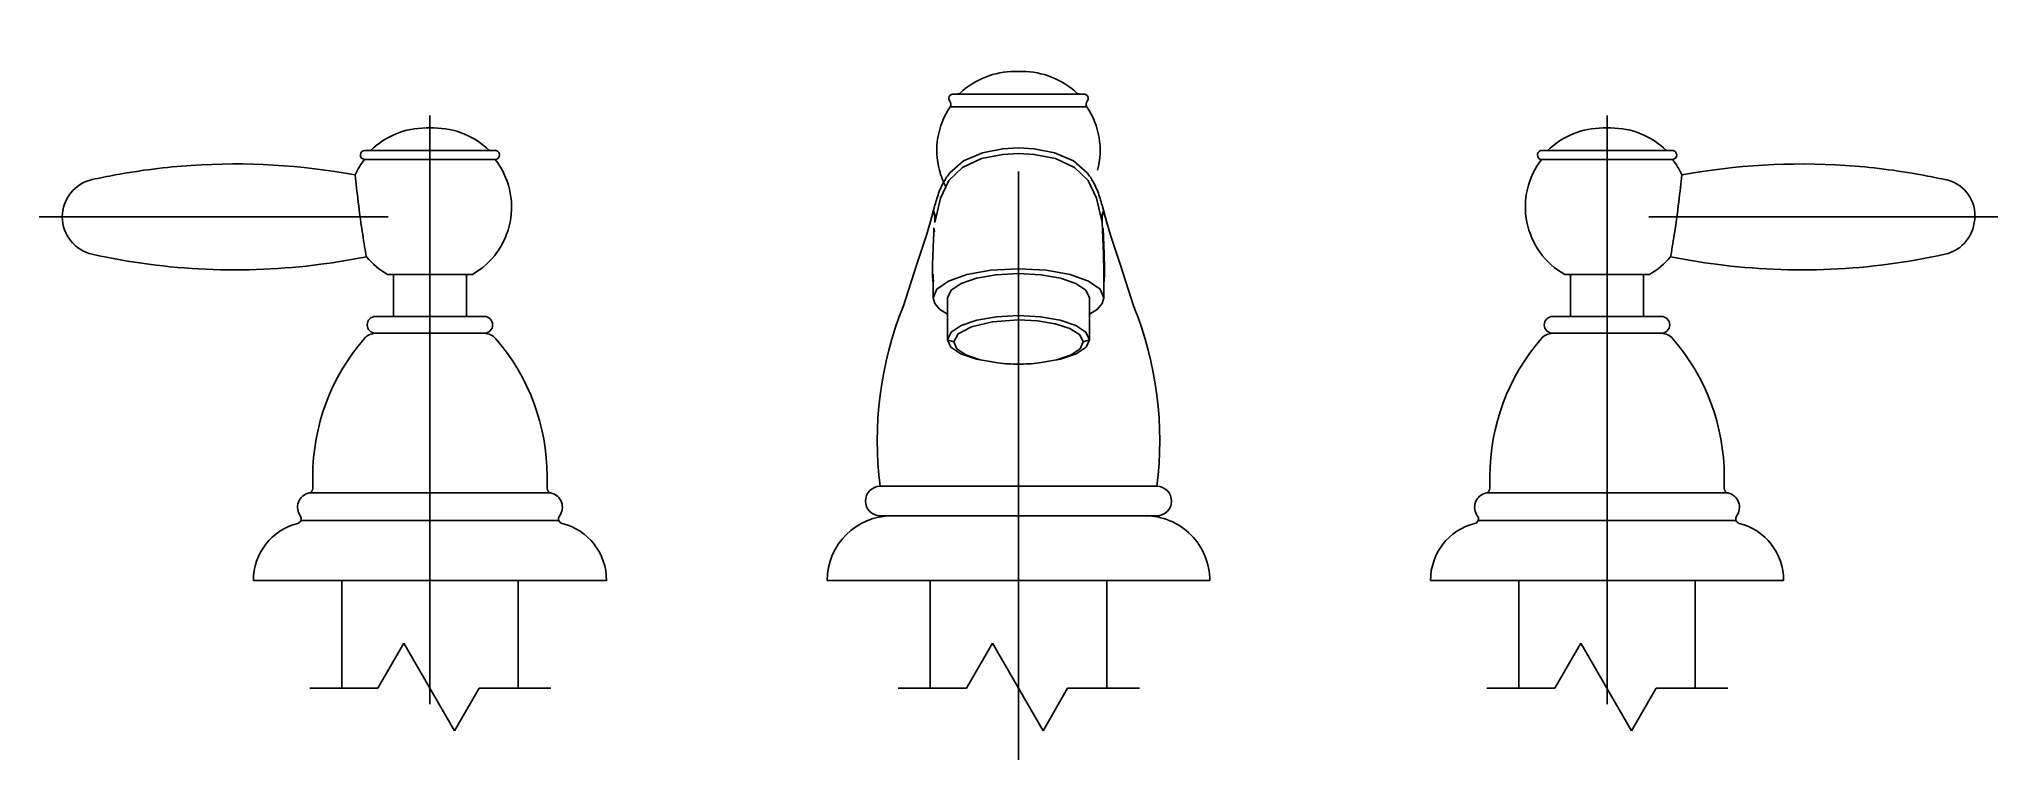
# Model space of a CAD drawing. Extents: x 91.878 to 92.211, y 0.081 to 0.203.
import ezdxf

# ---------------------------------------------------------------- set-up
doc = ezdxf.new("R2010")
doc.units = 0
doc.header["$LTSCALE"] = 0.2
doc.header["$MEASUREMENT"] = 0
doc.linetypes.add('AXES', pattern=[0.54, 0.3, -0.08, 0.08, -0.08])
doc.linetypes.add('CONTINU', pattern=[0])
doc.layers.get('0').update_dxf_attribs({"linetype": 'CONTINUOUS'})
doc.layers.add('DECA_EIXOS', color=5, linetype='AXES')

msp = doc.modelspace()

# ---------------------------------------------------------------- linework, layer by layer
at = {"linetype": 'CONTINU'}
for points in [[(92.04385, 0.19751, 0.189883), (92.03465, 0.19389)], [(92.05439, 0.19389, 0.189883), (92.04519, 0.19751)], [(92.03276, 0.19324, 0.290631), (92.03286, 0.19245)], [(92.03344, 0.19367, 0.289961), (92.03276, 0.19324)], [(92.0341, 0.19367, 0.190728), (92.03465, 0.19389)], [(92.05439, 0.19389, 0.189822), (92.05494, 0.19367)], [(92.05628, 0.19324, 0.292422), (92.0556, 0.19367)], [(92.05618, 0.19245, 0.290284), (92.05628, 0.19324)], [(92.0329, 0.19149, 0.216373), (92.03108, 0.18073)], [(92.0329, 0.19149, 0.331267), (92.03286, 0.19245)], [(92.05618, 0.19245, 0.331201), (92.05614, 0.19149)], [(92.05795, 0.18072, 0.216382), (92.05614, 0.19149)], [(91.94385, 0.18791, 0.19587), (91.93442, 0.18407)], [(91.95462, 0.18407, 0.195853), (91.94519, 0.18791)], [(92.14385, 0.18791, 0.195859), (92.13442, 0.18407)], [(92.15462, 0.18407, 0.19587), (92.14519, 0.18791)], [(91.93344, 0.18407, 0.414205), (91.93269, 0.18332)], [(91.93269, 0.18332, 0.396614), (91.93339, 0.18257)], [(91.95635, 0.18332, 0.414214), (91.9556, 0.18407)], [(91.9556, 0.18257, 0.413137), (91.95635, 0.18332)], [(92.13344, 0.18407, 0.414325), (92.13269, 0.18332)], [(92.13269, 0.18332, 0.413108), (92.13339, 0.18257)], [(92.15635, 0.18332, 0.414214), (92.1556, 0.18407)], [(92.15564, 0.18257, 0.39645), (92.15635, 0.18332)], [(91.89105, 0.17993, 0.008878), (91.88714, 0.17914)], [(91.90397, 0.18155, 0.02897), (91.89105, 0.17993)], [(91.93181, 0.17993, 0.062218), (91.90397, 0.18155)], [(91.93339, 0.18257, 0.05841), (91.93181, 0.17993)], [(91.93181, 0.17993, 0.0029), (91.93204, 0.17779)], [(91.95814, 0.1719, 0.217094), (91.9556, 0.18257)], [(92.03108, 0.18073, 0.057164), (92.03218, 0.17792)], [(92.03288, 0.18029, 0.045469), (92.0318, 0.17871)], [(92.05724, 0.17871, 0.045469), (92.05616, 0.18029)], [(92.13339, 0.18257, 0.217966), (92.1309, 0.1719)], [(92.15723, 0.17993, 0.05841), (92.15564, 0.18257)], [(92.157, 0.17779, 0.00287), (92.15723, 0.17993)], [(92.18506, 0.18155, 0.062218), (92.15723, 0.17993)], [(92.19799, 0.17993, 0.02897), (92.18506, 0.18155)], [(92.2019, 0.17914, 0.008879), (92.19799, 0.17993)], [(91.88714, 0.17914, 0.351827), (91.88204, 0.17279)], [(91.93204, 0.17779, 0.005974), (91.93265, 0.17279)], [(92.03031, 0.17479, -0.023377), (92.03105, 0.17709), (92.0318, 0.17871)], [(92.05873, 0.17479, 0.023376), (92.05799, 0.17709), (92.05724, 0.17871)], [(92.15638, 0.17279, 0.005974), (92.157, 0.17779)], [(92.207, 0.17293, 0.376063), (92.2019, 0.17914)], [(92.02936, 0.17128, -0.032087), (92.03011, 0.17372)], [(92.05893, 0.17372, -0.032088), (92.05968, 0.17128)], [(91.88204, 0.17279, 0.351829), (91.88714, 0.16645)], [(91.93278, 0.1719, 0.006475), (91.93342, 0.1677)], [(91.95172, 0.16302, 0.217107), (91.95814, 0.1719)], [(92.02955, 0.172, 0.008867), (92.02936, 0.17128)], [(92.03012, 0.1697, 0.005739), (92.03016, 0.17092)], [(92.05881, 0.17029, 0.027386), (92.05888, 0.17088)], [(92.05968, 0.17128, 0.010333), (92.05949, 0.172)], [(92.1309, 0.1719, 0.217108), (92.13732, 0.16302)], [(92.15561, 0.1677, 0.006475), (92.15626, 0.1719)], [(92.2019, 0.16645, 0.357675), (92.207, 0.17293)], [(91.88714, 0.16645, 0.087048), (91.92597, 0.16474)], [(91.93342, 0.1677, 0.003872), (91.93372, 0.16603)], [(92.03, 0.16145), (92.02993, 0.16284, -0.015748), (92.02998, 0.16655)], [(92.03012, 0.1697, 0.002846), (92.02998, 0.16655)], [(92.05904, 0.16146, 0.00685), (92.05895, 0.16657)], [(92.15532, 0.16603, 0.003872), (92.15561, 0.1677)], [(92.16307, 0.16474, 0.087048), (92.2019, 0.16645)], [(91.92597, 0.16474, 0.017473), (91.93372, 0.16603)], [(91.93372, 0.16603, 0.089446), (91.93732, 0.16302)], [(92.05907, 0.16639, -0.016153), (92.05911, 0.16277), (92.05904, 0.16146)], [(92.15172, 0.16302, 0.089447), (92.15532, 0.16603)], [(92.15532, 0.16603, 0.017473), (92.16307, 0.16474)], [(92.0301, 0.16204, 0.085655), (92.03, 0.16145)], [(92.0249, 0.15754, 0.128216), (92.02102, 0.12701)], [(92.06802, 0.12701, 0.128216), (92.06414, 0.15754)], [(91.93529, 0.15588, 0.414274), (91.93386, 0.15445)], [(91.93386, 0.15445, 0.418454), (91.93529, 0.15302)], [(91.95517, 0.15445, 0.414213), (91.95374, 0.15588)], [(91.95374, 0.15302, 0.414214), (91.95517, 0.15445)], [(92.13529, 0.15588, 0.414196), (92.13386, 0.15445)], [(92.13386, 0.15445, 0.414231), (92.13529, 0.15302)], [(92.15517, 0.15445, 0.414697), (92.15374, 0.15588)], [(92.15374, 0.15302, 0.414132), (92.15517, 0.15445)], [(91.93332, 0.15208, 0.180274), (91.92461, 0.12871)], [(91.93529, 0.15302, 0.210433), (91.93332, 0.15208)], [(91.95571, 0.15209, 0.210479), (91.95374, 0.15302)], [(91.96443, 0.12871, 0.180336), (91.95571, 0.15209)], [(92.13332, 0.15208, 0.180296), (92.12461, 0.12871)], [(92.13529, 0.15302, 0.210477), (92.13332, 0.15208)], [(92.15572, 0.15208, 0.210439), (92.15374, 0.15302)], [(92.16443, 0.12871, 0.180273), (92.15572, 0.15208)], [(92.04102, 0.14797, 0.029213), (92.04452, 0.14778)], [(92.04452, 0.14778, 0.027887), (92.04802, 0.14797)], [(91.92398, 0.12588, 0.352076), (91.92461, 0.12666)], [(91.96443, 0.12666, 0.352706), (91.96506, 0.12588)], [(92.02102, 0.12701, 0.414214), (92.01852, 0.12451)], [(92.07052, 0.12451, 0.414217), (92.06802, 0.12701)], [(92.12398, 0.12588, 0.352033), (92.12461, 0.12666)], [(92.16443, 0.12666, 0.352077), (92.16506, 0.12588)], [(91.92218, 0.12432, 0.253878), (91.92251, 0.12196)], [(91.92398, 0.12588, 0.255491), (91.92218, 0.12432)], [(91.96687, 0.12429, 0.257688), (91.96506, 0.12588)], [(91.96653, 0.12196, 0.2539), (91.96687, 0.12429)], [(92.01852, 0.12451, 0.4142), (92.02102, 0.12201)], [(92.06802, 0.12201, 0.41421), (92.07052, 0.12451)], [(92.12217, 0.1243, 0.253892), (92.12251, 0.12196)], [(92.12398, 0.12588, 0.255831), (92.12217, 0.1243)], [(92.16686, 0.12431, 0.255491), (92.16506, 0.12588)], [(92.16653, 0.12196, 0.253877), (92.16686, 0.12431)], [(91.92206, 0.12071, 0.343146), (91.91452, 0.11101)], [(91.92206, 0.12071, 0.248203), (91.92262, 0.12121)], [(91.92262, 0.12121, 0.248577), (91.92251, 0.12196)], [(91.96653, 0.12196, 0.249704), (91.96642, 0.12121)], [(91.96642, 0.12121, 0.272757), (91.96698, 0.12071)], [(91.97452, 0.11101, 0.343142), (91.96698, 0.12071)], [(92.02302, 0.12201, 0.414205), (92.01202, 0.11101)], [(92.07702, 0.11101, 0.414225), (92.06602, 0.12201)], [(92.12206, 0.12071, 0.343209), (92.11452, 0.11101)], [(92.12206, 0.12071, 0.249599), (92.12261, 0.12119)], [(92.12261, 0.12119, 0.257256), (92.12251, 0.12196)], [(92.16653, 0.12196, 0.248573), (92.16642, 0.12121)], [(92.16642, 0.12121, 0.248145), (92.16698, 0.12071)], [(92.17452, 0.11101, 0.343146), (92.16698, 0.12071)]]:
    msp.add_lwpolyline(points, format="xyb", dxfattribs=at)
for points in [[(92.04385, 0.19751), (92.04452, 0.19751)], [(92.04452, 0.19751), (92.04519, 0.19751)], [(92.03344, 0.19367), (92.04452, 0.19367)], [(92.04452, 0.19367), (92.0556, 0.19367)], [(92.0329, 0.19149), (92.04452, 0.19149)], [(92.04452, 0.19149), (92.05614, 0.19149)], [(91.94385, 0.18791), (91.94452, 0.18791)], [(91.94452, 0.18791), (91.94519, 0.18791)], [(92.14452, 0.18791), (92.14385, 0.18791)], [(92.14519, 0.18791), (92.14452, 0.18791)], [(91.93344, 0.18407), (91.93419, 0.18407)], [(91.93419, 0.18407), (91.94452, 0.18407)], [(91.94452, 0.18407), (91.95485, 0.18407)], [(91.95485, 0.18407), (91.9556, 0.18407)], [(92.03288, 0.18029), (92.03518, 0.1823), (92.03838, 0.1837), (92.04185, 0.18439), (92.04452, 0.18456)], [(92.03501, 0.18121), (92.03826, 0.1827), (92.04185, 0.18341), (92.04452, 0.18358)], [(92.05616, 0.18029), (92.05386, 0.1823), (92.05066, 0.1837), (92.04718, 0.18439), (92.04452, 0.18456)], [(92.04452, 0.18358), (92.04718, 0.18341), (92.05078, 0.1827), (92.05403, 0.18121)], [(92.13419, 0.18407), (92.13344, 0.18407)], [(92.14452, 0.18407), (92.13419, 0.18407)], [(92.15485, 0.18407), (92.14452, 0.18407)], [(92.1556, 0.18407), (92.15485, 0.18407)], [(91.93665, 0.18257), (91.93339, 0.18257)], [(91.95239, 0.18257), (91.93665, 0.18257)], [(91.9556, 0.18257), (91.95239, 0.18257)], [(92.03029, 0.17186), (92.03124, 0.17601), (92.03269, 0.17897), (92.03501, 0.18121)], [(92.05403, 0.18121), (92.05635, 0.17897), (92.0578, 0.17601), (92.05875, 0.17186)], [(92.13339, 0.18257), (92.13665, 0.18257)], [(92.13665, 0.18257), (92.15239, 0.18257)], [(92.15239, 0.18257), (92.15564, 0.18257)], [(92.02955, 0.172), (92.03031, 0.17479)], [(92.03011, 0.17372), (92.03031, 0.17314), (92.03029, 0.17186)], [(92.05949, 0.172), (92.05873, 0.17479)], [(92.05875, 0.17186), (92.05873, 0.17314), (92.05893, 0.17372)], [(91.93278, 0.1719), (91.93265, 0.17279)], [(92.02725, 0.16474), (92.02887, 0.16968), (92.02955, 0.172)], [(92.03016, 0.17092), (92.03023, 0.17028)], [(92.05875, 0.17186), (92.05895, 0.16657)], [(92.05888, 0.17088), (92.05907, 0.16639)], [(92.06179, 0.16474), (92.06017, 0.16968), (92.05949, 0.172)], [(92.15626, 0.1719), (92.15638, 0.17279)], [(92.0249, 0.15754), (92.02725, 0.16474)], [(92.03, 0.15904), (92.03067, 0.16052), (92.03264, 0.16188), (92.03576, 0.16299), (92.03983, 0.16373), (92.04452, 0.16399)], [(92.04452, 0.16317), (92.04071, 0.16296), (92.0374, 0.16237), (92.0348, 0.16148), (92.03309, 0.16035), (92.03247, 0.15906)], [(92.04452, 0.16399), (92.04921, 0.16373), (92.05328, 0.16299), (92.0564, 0.16188), (92.05837, 0.16052), (92.05904, 0.15904)], [(92.05657, 0.15906), (92.05595, 0.16035), (92.05424, 0.16148), (92.05164, 0.16237), (92.04833, 0.16296), (92.04452, 0.16317)], [(92.06414, 0.15754), (92.06179, 0.16474)], [(91.93732, 0.16302), (91.93943, 0.16302)], [(91.93832, 0.16302), (91.93832, 0.15588)], [(91.93943, 0.16302), (91.94452, 0.16302)], [(91.94452, 0.16302), (91.94961, 0.16302)], [(91.94961, 0.16302), (91.95072, 0.16302)], [(91.95072, 0.15588), (91.95072, 0.16302)], [(91.95072, 0.16302), (91.95172, 0.16302)], [(92.03001, 0.16305), (92.03, 0.16145)], [(92.03, 0.15904), (92.03, 0.16145)], [(92.05904, 0.16146), (92.05904, 0.15904)], [(92.13832, 0.16302), (92.13732, 0.16302)], [(92.13943, 0.16302), (92.13832, 0.16302)], [(92.13832, 0.15588), (92.13832, 0.16302)], [(92.14452, 0.16302), (92.13943, 0.16302)], [(92.14961, 0.16302), (92.14452, 0.16302)], [(92.15172, 0.16302), (92.14961, 0.16302)], [(92.15072, 0.16302), (92.15072, 0.15588)], [(92.02483, 0.15733), (92.0249, 0.15754)], [(92.03247, 0.15627), (92.03111, 0.15713), (92.03028, 0.15807), (92.03, 0.15904)], [(92.03247, 0.15906), (92.03247, 0.15192)], [(92.04452, 0.15604), (92.04452, 0.15649)], [(92.05657, 0.15627), (92.05657, 0.15906)], [(92.05657, 0.15627), (92.05793, 0.15713), (92.05876, 0.15807), (92.05904, 0.15904)], [(92.06414, 0.15754), (92.06421, 0.15733)], [(91.94452, 0.15588), (91.93529, 0.15588)], [(91.95374, 0.15588), (91.94452, 0.15588)], [(92.04452, 0.15604), (92.0408, 0.15584), (92.03744, 0.15525), (92.03477, 0.15434), (92.03306, 0.15319), (92.03247, 0.15192)], [(92.03352, 0.15154), (92.03428, 0.15291), (92.03654, 0.15413), (92.04009, 0.15498), (92.04452, 0.1553)], [(92.05657, 0.15192), (92.05598, 0.15319), (92.05427, 0.15434), (92.0516, 0.15525), (92.04824, 0.15584), (92.04452, 0.15604)], [(92.04452, 0.1553), (92.04452, 0.15604)], [(92.04452, 0.1553), (92.04776, 0.15513), (92.05077, 0.15463), (92.05325, 0.15383), (92.05492, 0.15277), (92.05552, 0.15154)], [(92.05657, 0.15192), (92.05657, 0.15627)], [(92.13529, 0.15588), (92.14452, 0.15588)], [(92.14452, 0.15588), (92.15374, 0.15588)], [(91.94452, 0.15302), (91.93529, 0.15302)], [(91.95374, 0.15302), (91.94452, 0.15302)], [(92.03247, 0.15192), (92.03305, 0.15065), (92.03474, 0.14951), (92.03737, 0.1486), (92.04069, 0.14803)], [(92.03247, 0.15192), (92.03352, 0.15154)], [(92.03352, 0.15154), (92.03405, 0.15038), (92.03559, 0.14934), (92.03799, 0.14851), (92.04102, 0.14797)], [(92.04802, 0.14797), (92.05105, 0.14851), (92.05345, 0.14934), (92.05499, 0.15038), (92.05552, 0.15154)], [(92.04835, 0.14803), (92.05167, 0.1486), (92.0543, 0.14951), (92.05599, 0.15065), (92.05657, 0.15192)], [(92.05552, 0.15154), (92.05657, 0.15192)], [(92.13529, 0.15302), (92.14452, 0.15302)], [(92.14452, 0.15302), (92.15374, 0.15302)], [(91.92461, 0.12871), (91.92461, 0.12666)], [(91.96443, 0.12666), (91.96443, 0.12871)], [(92.02102, 0.12701), (92.04452, 0.12701)], [(92.04452, 0.12701), (92.06778, 0.12701)], [(92.06778, 0.12701), (92.06802, 0.12701)], [(92.12461, 0.12666), (92.12461, 0.12871)], [(92.16443, 0.12871), (92.16443, 0.12666)], [(91.92398, 0.12588), (91.94452, 0.12588)], [(91.94452, 0.12588), (91.96506, 0.12588)], [(92.14452, 0.12588), (92.12398, 0.12588)], [(92.16506, 0.12588), (92.14452, 0.12588)], [(91.92262, 0.12121), (91.94452, 0.12121)], [(91.94452, 0.12121), (91.94452, 0.12071)], [(91.94452, 0.12121), (91.96642, 0.12121)], [(92.04452, 0.12201), (92.02102, 0.12201)], [(92.04452, 0.11101), (92.04452, 0.12201)], [(92.06802, 0.12201), (92.04452, 0.12201)], [(92.14452, 0.12121), (92.12261, 0.12119)], [(92.14452, 0.12121), (92.14452, 0.12071)], [(92.16642, 0.12121), (92.14452, 0.12121)], [(91.94452, 0.11101), (91.91452, 0.11101)], [(91.92952, 0.09268), (91.92952, 0.11101)], [(91.94452, 0.11101), (91.97452, 0.11101)], [(91.95952, 0.09268), (91.95952, 0.11101)], [(92.04452, 0.11101), (92.01202, 0.11101)], [(92.02952, 0.09268), (92.02952, 0.11101)], [(92.07702, 0.11101), (92.04452, 0.11101)], [(92.05952, 0.09268), (92.05952, 0.11101)], [(92.14452, 0.11101), (92.11452, 0.11101)], [(92.12952, 0.09268), (92.12952, 0.11101)], [(92.14452, 0.11101), (92.17452, 0.11101)], [(92.15952, 0.09268), (92.15952, 0.11101)]]:
    msp.add_lwpolyline(points, dxfattribs=at)
at = {"layer": 'DECA_EIXOS'}
for points in [[(92.04452, 0.08053), (92.04452, 0.203)], [(91.94452, 0.19001), (91.94452, 0.08053)], [(92.14452, 0.19001), (92.14452, 0.08053)], [(91.93744, 0.17279), (91.87812, 0.17279)], [(92.1516, 0.17279), (92.21092, 0.17279)], [(91.93566, 0.09268), (91.94009, 0.10036)], [(91.9487, 0.08545), (91.94009, 0.10036)], [(92.03566, 0.09268), (92.04009, 0.10036)], [(92.0487, 0.08545), (92.04009, 0.10036)], [(92.13566, 0.09268), (92.14009, 0.10036)], [(92.1487, 0.08545), (92.14009, 0.10036)], [(91.92409, 0.09268), (91.93566, 0.09268)], [(91.9487, 0.08545), (91.95287, 0.09268)], [(91.95287, 0.09268), (91.96507, 0.09268)], [(92.02409, 0.09268), (92.03566, 0.09268)], [(92.0487, 0.08545), (92.05287, 0.09268)], [(92.05287, 0.09268), (92.06507, 0.09268)], [(92.12409, 0.09268), (92.13566, 0.09268)], [(92.1487, 0.08545), (92.15287, 0.09268)], [(92.15287, 0.09268), (92.16507, 0.09268)]]:
    msp.add_lwpolyline(points, dxfattribs=at)

doc.saveas('drawing.dxf')
